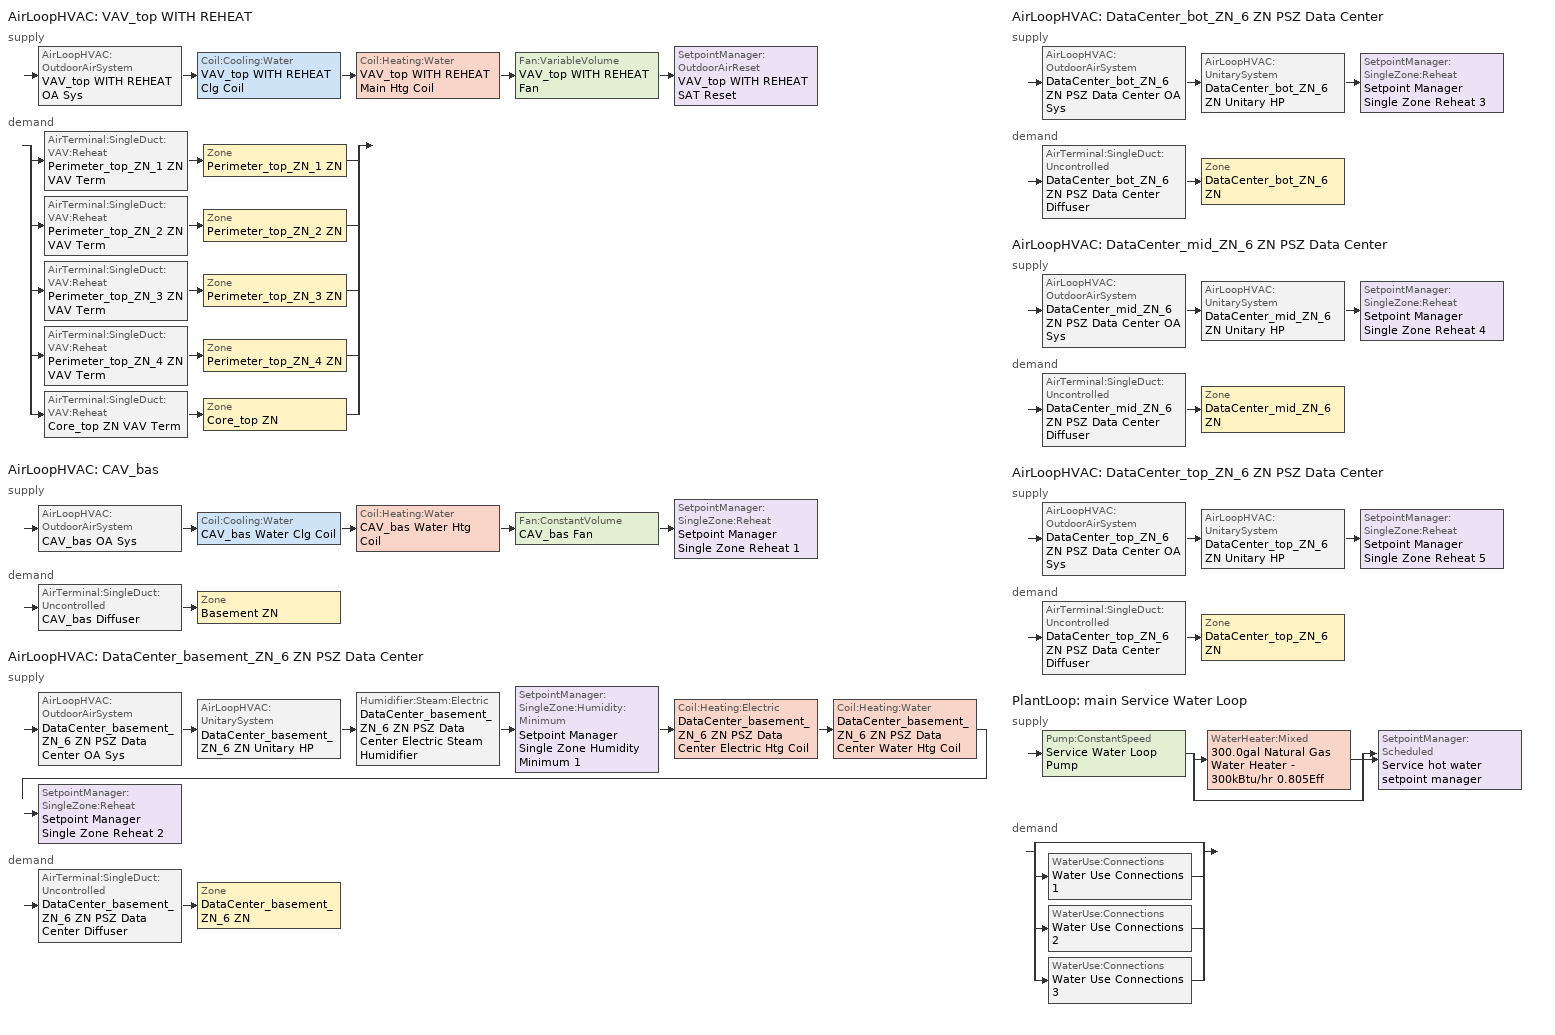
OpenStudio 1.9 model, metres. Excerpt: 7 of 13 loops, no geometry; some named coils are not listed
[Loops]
AirLoopHVAC 'VAV_top WITH REHEAT'
 supply: AirLoopHVAC:OutdoorAirSystem 'VAV_top WITH REHEAT OA Sys' > Coil:Cooling:Water 'VAV_top WITH REHEAT Clg Coil' > Coil:Heating:Water 'VAV_top WITH REHEAT Main Htg Coil' > Fan:VariableVolume 'VAV_top WITH REHEAT Fan' > SetpointManager:OutdoorAirReset 'VAV_top WITH REHEAT SAT Reset'
 demand: split
  | AirTerminal:SingleDuct:VAV:Reheat 'Perimeter_top_ZN_1 ZN VAV Term' > Zone 'Perimeter_top_ZN_1 ZN'
  | AirTerminal:SingleDuct:VAV:Reheat 'Perimeter_top_ZN_2 ZN VAV Term' > Zone 'Perimeter_top_ZN_2 ZN'
  | AirTerminal:SingleDuct:VAV:Reheat 'Perimeter_top_ZN_3 ZN VAV Term' > Zone 'Perimeter_top_ZN_3 ZN'
  | AirTerminal:SingleDuct:VAV:Reheat 'Perimeter_top_ZN_4 ZN VAV Term' > Zone 'Perimeter_top_ZN_4 ZN'
  | AirTerminal:SingleDuct:VAV:Reheat 'Core_top ZN VAV Term' > Zone 'Core_top ZN'
AirLoopHVAC 'CAV_bas'
 supply: AirLoopHVAC:OutdoorAirSystem 'CAV_bas OA Sys' > Coil:Cooling:Water 'CAV_bas Water Clg Coil' > Coil:Heating:Water 'CAV_bas Water Htg Coil' > Fan:ConstantVolume 'CAV_bas Fan' > SetpointManager:SingleZone:Reheat 'Setpoint Manager Single Zone Reheat 1'
 demand: AirTerminal:SingleDuct:Uncontrolled 'CAV_bas Diffuser' > Zone 'Basement ZN'
AirLoopHVAC 'DataCenter_basement_ZN_6 ZN PSZ Data Center'
 supply: AirLoopHVAC:OutdoorAirSystem 'DataCenter_basement_ZN_6 ZN PSZ Data Center OA Sys' > AirLoopHVAC:UnitarySystem 'DataCenter_basement_ZN_6 ZN Unitary HP' > Humidifier:Steam:Electric 'DataCenter_basement_ZN_6 ZN PSZ Data Center Electric Steam Humidifier' > SetpointManager:SingleZone:Humidity:Minimum 'Setpoint Manager Single Zone Humidity Minimum 1' > Coil:Heating:Electric 'DataCenter_basement_ZN_6 ZN PSZ Data Center Electric Htg Coil' > Coil:Heating:Water 'DataCenter_basement_ZN_6 ZN PSZ Data Center Water Htg Coil' > SetpointManager:SingleZone:Reheat 'Setpoint Manager Single Zone Reheat 2'
 demand: AirTerminal:SingleDuct:Uncontrolled 'DataCenter_basement_ZN_6 ZN PSZ Data Center Diffuser' > Zone 'DataCenter_basement_ZN_6 ZN'
AirLoopHVAC 'DataCenter_bot_ZN_6 ZN PSZ Data Center'
 supply: AirLoopHVAC:OutdoorAirSystem 'DataCenter_bot_ZN_6 ZN PSZ Data Center OA Sys' > AirLoopHVAC:UnitarySystem 'DataCenter_bot_ZN_6 ZN Unitary HP' > SetpointManager:SingleZone:Reheat 'Setpoint Manager Single Zone Reheat 3'
 demand: AirTerminal:SingleDuct:Uncontrolled 'DataCenter_bot_ZN_6 ZN PSZ Data Center Diffuser' > Zone 'DataCenter_bot_ZN_6 ZN'
AirLoopHVAC 'DataCenter_mid_ZN_6 ZN PSZ Data Center'
 supply: AirLoopHVAC:OutdoorAirSystem 'DataCenter_mid_ZN_6 ZN PSZ Data Center OA Sys' > AirLoopHVAC:UnitarySystem 'DataCenter_mid_ZN_6 ZN Unitary HP' > SetpointManager:SingleZone:Reheat 'Setpoint Manager Single Zone Reheat 4'
 demand: AirTerminal:SingleDuct:Uncontrolled 'DataCenter_mid_ZN_6 ZN PSZ Data Center Diffuser' > Zone 'DataCenter_mid_ZN_6 ZN'
AirLoopHVAC 'DataCenter_top_ZN_6 ZN PSZ Data Center'
 supply: AirLoopHVAC:OutdoorAirSystem 'DataCenter_top_ZN_6 ZN PSZ Data Center OA Sys' > AirLoopHVAC:UnitarySystem 'DataCenter_top_ZN_6 ZN Unitary HP' > SetpointManager:SingleZone:Reheat 'Setpoint Manager Single Zone Reheat 5'
 demand: AirTerminal:SingleDuct:Uncontrolled 'DataCenter_top_ZN_6 ZN PSZ Data Center Diffuser' > Zone 'DataCenter_top_ZN_6 ZN'
PlantLoop 'main Service Water Loop'
 supply: Pump:ConstantSpeed 'Service Water Loop Pump' > split
  | WaterHeater:Mixed '300.0gal Natural Gas Water Heater - 300kBtu/hr 0.805Eff'
  | bypass
  join > SetpointManager:Scheduled 'Service hot water setpoint manager'
 demand: split
  | bypass
  | WaterUse:Connections 'Water Use Connections 1'
  | WaterUse:Connections 'Water Use Connections 2'
  | WaterUse:Connections 'Water Use Connections 3'
[Sizing:Zone] Zone Cooling Design Supply Air Temperature {C}=12.8; Zone Heating Design Supply Air Temperature {C}=40; Zone Cooling Design Supply Air Humidity Ratio {kg-H2O/kg-air}=0.0085; Zone Heating Design Supply Air Humidity Ratio {kg-H2O/kg-air}=0.008; Heating Design Air Flow Method=DesignDay
Name | Cooling Design Air Flow Method
DataCenter_bot_ZN_6 ZN; DataCenter_mid_ZN_6 ZN; Basement ZN; DataCenter_top_ZN_6 ZN; DataCenter_basement_ZN_6 ZN | DesignDay
Perimeter_top_ZN_4 ZN; Perimeter_top_ZN_1 ZN; Perimeter_top_ZN_3 ZN; Core_top ZN; Perimeter_top_ZN_2 ZN | DesignDayWithLimit
[Zone equipment]
DataCenter_bot_ZN_6 ZN: DataCenter_bot_ZN_6 ZN PSZ Data Center Diffuser
DataCenter_mid_ZN_6 ZN: DataCenter_mid_ZN_6 ZN PSZ Data Center Diffuser
Basement ZN: CAV_bas Diffuser, Zone Exhaust Fan
Perimeter_top_ZN_4 ZN: Perimeter_top_ZN_4 ZN VAV Term
Perimeter_top_ZN_1 ZN: Perimeter_top_ZN_1 ZN VAV Term
DataCenter_top_ZN_6 ZN: DataCenter_top_ZN_6 ZN PSZ Data Center Diffuser
Perimeter_top_ZN_3 ZN: Perimeter_top_ZN_3 ZN VAV Term
Core_top ZN: Core_top ZN VAV Term
DataCenter_basement_ZN_6 ZN: DataCenter_basement_ZN_6 ZN PSZ Data Center Diffuser
Perimeter_top_ZN_2 ZN: Perimeter_top_ZN_2 ZN VAV Term
[PlantLoop]
main Service Water Loop: Maximum Loop Temperature {C}=60; Minimum Loop Temperature {C}=10; Plant Loop Volume {m3}=Autocalculate; Load Distribution Scheme=Optimal
[Sizing:Plant]
main Service Water Loop: Loop Type=Heating; Design Loop Exit Temperature {C}=60; Loop Design Temperature Difference {deltaC}=5; Sizing Option=NonCoincident; Zone Timesteps in Averaging Window=1; Coincident Sizing Factor Mode=None
[SetpointManager:Scheduled]
Service hot water setpoint manager: Control Variable=Temperature; Schedule=Service Water Loop Temp - 140.0F
[Pump:ConstantSpeed]
Service Water Loop Pump: Rated Flow Rate {m3/s}=autosize; Rated Pump Head {Pa}=29891; Rated Power Consumption {W}=autosize; Motor Efficiency=0.3; Fraction of Motor Inefficiencies to Fluid Stream=0; Pump Control Type=Intermittent
[AirLoopHVAC] Availability Schedule=OfficeLarge HVACOperationSchd; Design Supply Air Flow Rate {m3/s}=AutoSize
Name | Availability Manager
VAV_top WITH REHEAT | Availability Manager Night Cycle 3
CAV_bas | Availability Manager Night Cycle 4
DataCenter_basement_ZN_6 ZN PSZ Data Center | Availability Manager Night Cycle 5
DataCenter_bot_ZN_6 ZN PSZ Data Center | Availability Manager Night Cycle 6
DataCenter_mid_ZN_6 ZN PSZ Data Center | Availability Manager Night Cycle 7
DataCenter_top_ZN_6 ZN PSZ Data Center | Availability Manager Night Cycle 8
[AvailabilityManager:NightCycle] Control Type=CycleOnAny
Availability Manager Night Cycle 3; Availability Manager Night Cycle 4; Availability Manager Night Cycle 5; Availability Manager Night Cycle 6; Availability Manager Night Cycle 7; Availability Manager Night Cycle 8
[Sizing:System] Type of Load to Size On=Sensible; Preheat Design Temperature {C}=7; Preheat Design Humidity Ratio {kg-H2O/kg-Air}=0.008; Precool Design Temperature {C}=12.8; Precool Design Humidity Ratio {kg-H2O/kg-Air}=0.008; Central Cooling Design Supply Air Temperature {C}=12.8; Sizing Option=Coincident; 100% Outdoor Air in Cooling=No; 100% Outdoor Air in Heating=No; Central Cooling Design Supply Air Humidity Ratio {kg-H2O/kg-Air}=0.0085; Central Heating Design Supply Air Humidity Ratio {kg-H2O/kg-Air}=0.008; Cooling Design Air Flow Method=DesignDay; Cooling Design Air Flow Rate {m3/s}=0; Heating Design Air Flow Method=DesignDay; Heating Design Air Flow Rate {m3/s}=0; System Outdoor Air Method=ZoneSum; Zone Maximum Outdoor Air Fraction=1; Cooling Supply Air Flow Rate Per Floor Area {m3/s-m2}=0.00996765; Cooling Fraction of Autosized Cooling Supply Air Flow Rate=1; Cooling Supply Air Flow Rate Per Unit Cooling Capacity {m3/s-W}=3.94755e-05; Heating Supply Air Flow Rate Per Floor Area {m3/s-m2}=0.00996765; Heating Fraction of Autosized Heating Supply Air Flow Rate=1; Heating Fraction of Autosized Cooling Supply Air Flow Rate=1; Heating Supply Air Flow Rate Per Unit Heating Capacity {m3/s-W}=3.15882e-05; Cooling Design Capacity Method=CoolingDesignCapacity; Cooling Design Capacity {W}=autosize; Cooling Design Capacity Per Floor Area {W/m2}=234.7; Fraction of Autosized Cooling Design Capacity=1; Heating Design Capacity Method=HeatingDesignCapacity; Heating Design Capacity {W}=autosize; Heating Design Capacity Per Floor Area {W/m2}=157; Fraction of Autosized Heating Design Capacity=1; Central Cooling Capacity Control Method=OnOff
Name | Design Outdoor Air Flow Rate {m3/s} | Minimum System Air Flow Ratio | Central Heating Design Supply Air Temperature {C}
VAV_top WITH REHEAT | 25.3819 | 0.3 | 12.8
CAV_bas; DataCenter_basement_ZN_6 ZN PSZ Data Center; DataCenter_bot_ZN_6 ZN PSZ Data Center; DataCenter_mid_ZN_6 ZN PSZ Data Center; DataCenter_top_ZN_6 ZN PSZ Data Center | Autosize | 1 | 40
[Fan:VariableVolume]
VAV_top WITH REHEAT Fan: Availability Schedule=Always On Discrete; Fan Efficiency=0.61165; Pressure Rise {Pa}=1389.92; Maximum Flow Rate {m3/s}=Autosize; Fan Power Minimum Flow Rate Input Method=fraction; Fan Power Minimum Flow Fraction=0.25; Fan Power Minimum Air Flow Rate {m3/s}=0; Motor Efficiency=0.941; Motor In Airstream Fraction=1; Fan Power Coefficient 1=0.0407599; Fan Power Coefficient 2=0.088045; Fan Power Coefficient 3=-0.0729261; Fan Power Coefficient 4=0.94374; Fan Power Coefficient 5=0
[Controller:WaterCoil]
Controller Water Coil 18: Action=Normal; Controller Convergence Tolerance {deltaC}=0.0001; Minimum Actuated Flow {m3/s}=0
[Controller:OutdoorAir] Minimum Outdoor Air Flow Rate {m3/s}=Autosize; Maximum Outdoor Air Flow Rate {m3/s}=Autosize; Economizer Control Action Type=ModulateFlow; Economizer Maximum Limit Dry-Bulb Temperature {C}=28; Economizer Maximum Limit Enthalpy {J/kg}=64000; Economizer Minimum Limit Dry-Bulb Temperature {C}=-100; Lockout Type=NoLockout; Minimum Limit Type=FixedMinimum; Minimum Outdoor Air Schedule=OfficeLarge MinOA_MotorizedDamper_Sched; High Humidity Control=No
Name | Economizer Control Type | Controller Mechanical Ventilation | Heat Recovery Bypass Control Type
VAV_top WITH REHEAT OA Controller | DifferentialDryBulb | VAV_top WITH REHEAT Vent Controller | BypassWhenOAFlowGreaterThanMinimum
CAV_bas OA Sys Controller | DifferentialDryBulb | Controller Mechanical Ventilation 1 | BypassWhenOAFlowGreaterThanMinimum
DataCenter_basement_ZN_6 ZN PSZ Data Center OA Sys Controller | NoEconomizer | Controller Mechanical Ventilation 2 | BypassWhenWithinEconomizerLimits
DataCenter_bot_ZN_6 ZN PSZ Data Center OA Sys Controller | NoEconomizer | Controller Mechanical Ventilation 3 | BypassWhenWithinEconomizerLimits
DataCenter_mid_ZN_6 ZN PSZ Data Center OA Sys Controller | NoEconomizer | Controller Mechanical Ventilation 4 | BypassWhenWithinEconomizerLimits
DataCenter_top_ZN_6 ZN PSZ Data Center OA Sys Controller | NoEconomizer | Controller Mechanical Ventilation 5 | BypassWhenWithinEconomizerLimits
[Controller:MechanicalVentilation] Availability Schedule=Always On Discrete; System Outdoor Air Method=ZoneSum
VAV_top WITH REHEAT Vent Controller; Controller Mechanical Ventilation 1; Controller Mechanical Ventilation 2; Controller Mechanical Ventilation 3; Controller Mechanical Ventilation 4; Controller Mechanical Ventilation 5
[AirLoopHVAC:OutdoorAirSystem]
Name | Controller
VAV_top WITH REHEAT OA Sys | VAV_top WITH REHEAT OA Controller
CAV_bas OA Sys | CAV_bas OA Sys Controller
DataCenter_basement_ZN_6 ZN PSZ Data Center OA Sys | DataCenter_basement_ZN_6 ZN PSZ Data Center OA Sys Controller
DataCenter_bot_ZN_6 ZN PSZ Data Center OA Sys | DataCenter_bot_ZN_6 ZN PSZ Data Center OA Sys Controller
DataCenter_mid_ZN_6 ZN PSZ Data Center OA Sys | DataCenter_mid_ZN_6 ZN PSZ Data Center OA Sys Controller
DataCenter_top_ZN_6 ZN PSZ Data Center OA Sys | DataCenter_top_ZN_6 ZN PSZ Data Center OA Sys Controller
[AirTerminal:SingleDuct:VAV:Reheat] Availability Schedule=Always On Discrete; Maximum Air Flow Rate {m3/s}=Autocalculate; Zone Minimum Air Flow Input Method=Constant; Fixed Minimum Air Flow Rate {m3/s}=0; Maximum Hot Water or Steam Flow Rate {m3/s}=Autocalculate; Minimum Hot Water or Steam Flow Rate {m3/s}=0; Convergence Tolerance=0.001; Damper Heating Action=Reverse; Maximum Flow per Zone Floor Area During Reheat {m3/s-m2}=0; Maximum Flow Fraction During Reheat=0.5; Maximum Reheat Air Temperature {C}=40
Name | Constant Minimum Air Flow Fraction | Reheat Coil
Perimeter_top_ZN_1 ZN VAV Term | 0.725222 | Perimeter_top_ZN_1 ZN Rht Coil
Perimeter_top_ZN_2 ZN VAV Term | 0.7 | Perimeter_top_ZN_2 ZN Rht Coil
Perimeter_top_ZN_3 ZN VAV Term | 0.725206 | Perimeter_top_ZN_3 ZN Rht Coil
Perimeter_top_ZN_4 ZN VAV Term | 0.7 | Perimeter_top_ZN_4 ZN Rht Coil
Core_top ZN VAV Term | 0.725053 | Core_top ZN Rht Coil
[SetpointManager:SingleZone:Reheat]
Name | Minimum Supply Air Temperature {C} | Maximum Supply Air Temperature {C} | Control Zone
Setpoint Manager Single Zone Reheat 1 | 10 | 50 | Basement ZN
Setpoint Manager Single Zone Reheat 2 | 12.7778 | 40 | DataCenter_basement_ZN_6 ZN
Setpoint Manager Single Zone Reheat 3 | 12.7778 | 40 | DataCenter_bot_ZN_6 ZN
Setpoint Manager Single Zone Reheat 4 | 12.7778 | 40 | DataCenter_mid_ZN_6 ZN
Setpoint Manager Single Zone Reheat 5 | 12.7778 | 40 | DataCenter_top_ZN_6 ZN
[Fan:ConstantVolume]
CAV_bas Fan: Availability Schedule=Always On Discrete; Fan Efficiency=0.6084; Pressure Rise {Pa}=1018.77; Maximum Flow Rate {m3/s}=AutoSize; Motor Efficiency=0.936
[AirTerminal:SingleDuct:Uncontrolled] Availability Schedule=Always On Discrete; Maximum Air Flow Rate {m3/s}=AutoSize
CAV_bas Diffuser; DataCenter_basement_ZN_6 ZN PSZ Data Center Diffuser; DataCenter_bot_ZN_6 ZN PSZ Data Center Diffuser; DataCenter_mid_ZN_6 ZN PSZ Data Center Diffuser; DataCenter_top_ZN_6 ZN PSZ Data Center Diffuser
[Fan:OnOff] Availability Schedule=OfficeLarge HVACOperationSchd; Pressure Rise {Pa}=622.722; Maximum Flow Rate {m3/s}=autosize; Motor In Airstream Fraction=1
Name | Fan Efficiency | Motor Efficiency | Fan Power Ratio Function of Speed Ratio Curve | Fan Efficiency Ratio Function of Speed Ratio Curve
DataCenter_basement_ZN_6 ZN PSZ Data Center Fan | 0.58175 | 0.895 | Fan On Off Power Curve | Fan On Off Efficiency Curve
DataCenter_bot_ZN_6 ZN PSZ Data Center Fan | 0.1885 | 0.29 | Fan On Off Power Curve 1 | Fan On Off Efficiency Curve 1
DataCenter_mid_ZN_6 ZN PSZ Data Center Fan | 0.1885 | 0.29 | Fan On Off Power Curve 2 | Fan On Off Efficiency Curve 2
DataCenter_top_ZN_6 ZN PSZ Data Center Fan | 0.1885 | 0.29 | Fan On Off Power Curve 3 | Fan On Off Efficiency Curve 3
[Coil:Heating:Electric] Availability Schedule=Always On Discrete
DataCenter_basement_ZN_6 ZN PSZ Data Center Electric Backup Htg Coil; DataCenter_basement_ZN_6 ZN PSZ Data Center Electric Htg Coil; DataCenter_bot_ZN_6 ZN PSZ Data Center Electric Backup Htg Coil; DataCenter_mid_ZN_6 ZN PSZ Data Center Electric Backup Htg Coil; DataCenter_top_ZN_6 ZN PSZ Data Center Electric Backup Htg Coil
[Humidifier:Steam:Electric]
DataCenter_basement_ZN_6 ZN PSZ Data Center Electric Steam Humidifier: Rated Capacity {m3/s}=3.72e-05; Rated Power {W}=100000
[SetpointManager:SingleZone:Humidity:Minimum]
Setpoint Manager Single Zone Humidity Minimum 1: Control Variable=MinimumHumidityRatio; Control Zone=DataCenter_basement_ZN_6 ZN
[AirLoopHVAC:UnitarySystem] Control Type=Load; Dehumidification Control Type=None; Fan Placement=BlowThrough; Supply Air Fan Operating Mode Schedule=Always On Discrete; DX Heating Coil Sizing Ratio=1; Use DOAS DX Cooling Coil=No; DOAS DX Cooling Coil Leaving Minimum Air Temperature {C}=2; Latent Load Control=SensibleOnlyLoadControl; Supply Air Flow Rate During Cooling Operation {m3/s}=autosize; Supply Air Flow Rate During Heating Operation {m3/s}=autosize; Supply Air Flow Rate When No Cooling or Heating is Required {m3/s}=autosize; Maximum Supply Air Temperature {C}=80; Maximum Outdoor Dry-Bulb Temperature for Supplemental Heater Operation {C}=4.44444; Maximum Cycling Rate {cycles/hr}=2.5; Heat Pump Time Constant {s}=60; Fraction of On-Cycle Power Use=0.01; Heat Pump Fan Delay Time {s}=60; Ancilliary On-Cycle Electric Power {W}=0; Ancilliary Off-Cycle Electric Power {W}=0
Name | Controlling Zone or Thermostat Location | Supply Fan | Heating Coil | Cooling Coil | Supplemental Heating Coil
DataCenter_basement_ZN_6 ZN Unitary HP | DataCenter_basement_ZN_6 ZN | DataCenter_basement_ZN_6 ZN PSZ Data Center Fan | DataCenter_basement_ZN_6 ZN PSZ Data Center Water-to-Air HP Htg Coil | DataCenter_basement_ZN_6 ZN PSZ Data Center Water-to-Air HP Clg Coil | DataCenter_basement_ZN_6 ZN PSZ Data Center Electric Backup Htg Coil
DataCenter_bot_ZN_6 ZN Unitary HP | DataCenter_bot_ZN_6 ZN | DataCenter_bot_ZN_6 ZN PSZ Data Center Fan | DataCenter_bot_ZN_6 ZN PSZ Data Center Water-to-Air HP Htg Coil | DataCenter_bot_ZN_6 ZN PSZ Data Center Water-to-Air HP Clg Coil | DataCenter_bot_ZN_6 ZN PSZ Data Center Electric Backup Htg Coil
DataCenter_mid_ZN_6 ZN Unitary HP | DataCenter_mid_ZN_6 ZN | DataCenter_mid_ZN_6 ZN PSZ Data Center Fan | DataCenter_mid_ZN_6 ZN PSZ Data Center Water-to-Air HP Htg Coil | DataCenter_mid_ZN_6 ZN PSZ Data Center Water-to-Air HP Clg Coil | DataCenter_mid_ZN_6 ZN PSZ Data Center Electric Backup Htg Coil
DataCenter_top_ZN_6 ZN Unitary HP | DataCenter_top_ZN_6 ZN | DataCenter_top_ZN_6 ZN PSZ Data Center Fan | DataCenter_top_ZN_6 ZN PSZ Data Center Water-to-Air HP Htg Coil | DataCenter_top_ZN_6 ZN PSZ Data Center Water-to-Air HP Clg Coil | DataCenter_top_ZN_6 ZN PSZ Data Center Electric Backup Htg Coil
[WaterHeater:Mixed]
300.0gal Natural Gas Water Heater - 300kBtu/hr 0.805Eff: Tank Volume {m3}=1.13562; Setpoint Temperature Schedule=Service Water Loop Temp - 140.0F; Deadband Temperature Difference {deltaC}=2; Maximum Temperature Limit {C}=82.2222; Heater Control Type=Cycle; Heater Maximum Capacity {W}=87921.3; Heater Fuel Type=NaturalGas; Heater Thermal Efficiency=0.804865; Off Cycle Parasitic Fuel Consumption Rate {W}=2771; Off Cycle Parasitic Fuel Type=NaturalGas; Off Cycle Parasitic Heat Fraction to Tank=0.8; On Cycle Parasitic Fuel Consumption Rate {W}=2771; On Cycle Parasitic Fuel Type=NaturalGas; On Cycle Parasitic Heat Fraction to Tank=0; Ambient Temperature Indicator=Schedule; Ambient Temperature Schedule=Water Heater Ambient Temp Schedule - 70F; Off Cycle Loss Coefficient to Ambient Temperature {W/K}=10.9979; On Cycle Loss Coefficient to Ambient Temperature {W/K}=10.9979; Use Side Effectiveness=1; Source Side Effectiveness=1; Use Side Design Flow Rate {m3/s}=autosize; Source Side Design Flow Rate {m3/s}=autosize; Indirect Water Heating Recovery Time {hr}=1.5
[WaterUse:Connections]
Name | Water Use Equipment Name 1
Water Use Connections 1 | Main Service Water Use 0.58gal/min
Water Use Connections 2 | Main Service Water Use 0.58gal/min 1
Water Use Connections 3 | Main Service Water Use 0.58gal/min 2
[WaterUse:Equipment:Definition] Peak Flow Rate {m3/s}=3.65923e-05
Name | Target Temperature Schedule
Main Service Water Use Def 0.58gal/min | Schedule Ruleset 3
Main Service Water Use Def 0.58gal/min 1 | Schedule Ruleset 4
Main Service Water Use Def 0.58gal/min 2 | Schedule Ruleset 5
[WaterUse:Equipment] Flow Rate Fraction Schedule=OfficeLarge BLDG_SWH_SCH
Name | Water Use Equipment Definition
Main Service Water Use 0.58gal/min | Main Service Water Use Def 0.58gal/min
Main Service Water Use 0.58gal/min 1 | Main Service Water Use Def 0.58gal/min 1
Main Service Water Use 0.58gal/min 2 | Main Service Water Use Def 0.58gal/min 2
[SetpointManager:OutdoorAirReset]
VAV_top WITH REHEAT SAT Reset: Control Variable=Temperature; Setpoint at Outdoor Low Temperature {C}=15.5778; Outdoor Low Temperature {C}=10; Setpoint at Outdoor High Temperature {C}=12.8; Outdoor High Temperature {C}=21.1111
[Fan:ZoneExhaust]
Zone Exhaust Fan: Availability Schedule=Always On Discrete; Fan Efficiency=0.6; Pressure Rise {Pa}=0; System Availability Manager Coupling Mode=Decoupled
[Schedule:Ruleset]
Name | Default Day Schedule | Summer Design Day Schedule | Winter Design Day Schedule
OfficeLarge HVACOperationSchd | OfficeLarge HVACOperationSchd Default | OfficeLarge HVACOperationSchd Summer Design Day | OfficeLarge HVACOperationSchd Winter Design Day
OfficeLarge MinOA_MotorizedDamper_Sched | OfficeLarge MinOA_MotorizedDamper_Sched Default | OfficeLarge MinOA_MotorizedDamper_Sched Summer Design Day | OfficeLarge MinOA_MotorizedDamper_Sched Winter Design Day
Service Water Loop Temp - 140.0F | Service Water Loop Temp - 140.0F Default
Water Heater Ambient Temp Schedule - 70F | Water Heater Ambient Temp Schedule - 70F Default
Schedule Ruleset 3 | Schedule Day 23
OfficeLarge BLDG_SWH_SCH | OfficeLarge BLDG_SWH_SCH Default | OfficeLarge BLDG_SWH_SCH Summer Design Day | OfficeLarge BLDG_SWH_SCH Winter Design Day
Schedule Ruleset 4 | Schedule Day 26
Schedule Ruleset 5 | Schedule Day 27
[Schedule:Day]
OfficeLarge HVACOperationSchd Default; OfficeLarge MinOA_MotorizedDamper_Sched Default: 24, 0, 0
OfficeLarge HVACOperationSchd Summer Design Day; OfficeLarge HVACOperationSchd Summer Design Day 1: 6, 0, 0, 22, 0, 1, 24, 0, 0
OfficeLarge HVACOperationSchd Winter Design Day; OfficeLarge HVACOperationSchd Summer Design Day 2: 6, 0, 0, 18, 0, 1, 24, 0, 0
OfficeLarge MinOA_MotorizedDamper_Sched Summer Design Day; OfficeLarge MinOA_MotorizedDamper_Sched Summer Design Day 1: 7, 0, 0, 22, 0, 1, 24, 0, 0
OfficeLarge MinOA_MotorizedDamper_Sched Winter Design Day; OfficeLarge MinOA_MotorizedDamper_Sched Summer Design Day 2: 7, 0, 0, 18, 0, 1, 24, 0, 0
Service Water Loop Temp - 140.0F Default; Schedule Day 23; Schedule Day 26; Schedule Day 27: 24, 0, 60
Water Heater Ambient Temp Schedule - 70F Default: 24, 0, 21.1111
OfficeLarge BLDG_SWH_SCH Default: 6, 0, 0, 7, 0, 0.07, 11, 0, 0.04, 13, 0, 0.06, 14, 0, 0.09, 15, 0, 0.06, 21, 0, 0.04, 22, 0, 0.07, 24, 0, 0.04
OfficeLarge BLDG_SWH_SCH Summer Design Day; OfficeLarge BLDG_SWH_SCH Summer Design Day 1: 6, 0, 0, 7, 0, 0.07, 8, 0, 0.19, 9, 0, 0.35, 10, 0, 0.38, 11, 0, 0.39, 12, 0, 0.47, 13, 0, 0.57, 14, 0, 0.54, 15, 0, 0.34, 16, 0, 0.33, 17, 0, 0.44, 18, 0, 0.26, 19, 0, 0.21, 20, 0, 0.15, 21, 0, 0.17, 22, 0, 0.08, 24, 0, 0.05
OfficeLarge BLDG_SWH_SCH Winter Design Day; OfficeLarge BLDG_SWH_SCH Summer Design Day 2: 6, 0, 0, 7, 0, 0.07, 8, 0, 0.11, 9, 0, 0.15, 10, 0, 0.21, 11, 0, 0.19, 12, 0, 0.23, 13, 0, 0.2, 14, 0, 0.19, 15, 0, 0.15, 16, 0, 0.13, 17, 0, 0.14, 21, 0, 0.07, 22, 0, 0.09, 24, 0, 0.05
[Schedule:Rule] Date Specification Type=DateRange; Start Month=1; Start Day=1; End Month=12; End Day=31
Name | Schedule Ruleset | Rule Order | Day Schedule | Apply Monday | Apply Tuesday | Apply Wednesday | Apply Thursday | Apply Friday | Apply Saturday
Schedule Rule 9 | OfficeLarge HVACOperationSchd | 1 | OfficeLarge HVACOperationSchd Summer Design Day 1 | Yes | Yes | Yes | Yes | Yes
Schedule Rule 10 | OfficeLarge HVACOperationSchd | 0 | OfficeLarge HVACOperationSchd Summer Design Day 2 |  |  |  |  |  | Yes
Schedule Rule 11 | OfficeLarge MinOA_MotorizedDamper_Sched | 1 | OfficeLarge MinOA_MotorizedDamper_Sched Summer Design Day 1 | Yes | Yes | Yes | Yes | Yes
Schedule Rule 12 | OfficeLarge MinOA_MotorizedDamper_Sched | 0 | OfficeLarge MinOA_MotorizedDamper_Sched Summer Design Day 2 |  |  |  |  |  | Yes
Schedule Rule 13 | OfficeLarge BLDG_SWH_SCH | 1 | OfficeLarge BLDG_SWH_SCH Summer Design Day 1 | Yes | Yes | Yes | Yes | Yes
Schedule Rule 14 | OfficeLarge BLDG_SWH_SCH | 0 | OfficeLarge BLDG_SWH_SCH Summer Design Day 2 |  |  |  |  |  | Yes
[Schedule:Constant]
Always On Discrete: Value=1
[Curve:Cubic] Coefficient1 Constant=1; Coefficient2 x=0; Coefficient3 x**2=0; Coefficient4 x**3=0; Minimum Value of x {BasedOnField A2}=0; Maximum Value of x {BasedOnField A2}=1
Fan On Off Efficiency Curve; Fan On Off Efficiency Curve 1; Fan On Off Efficiency Curve 2; Fan On Off Efficiency Curve 3
[Curve:Exponent] Coefficient1 Constant=1; Coefficient2 Constant=0; Coefficient3 Constant=0; Minimum Value of x {BasedOnField A2}=0; Maximum Value of x {BasedOnField A2}=1
Fan On Off Power Curve; Fan On Off Power Curve 1; Fan On Off Power Curve 2; Fan On Off Power Curve 3
